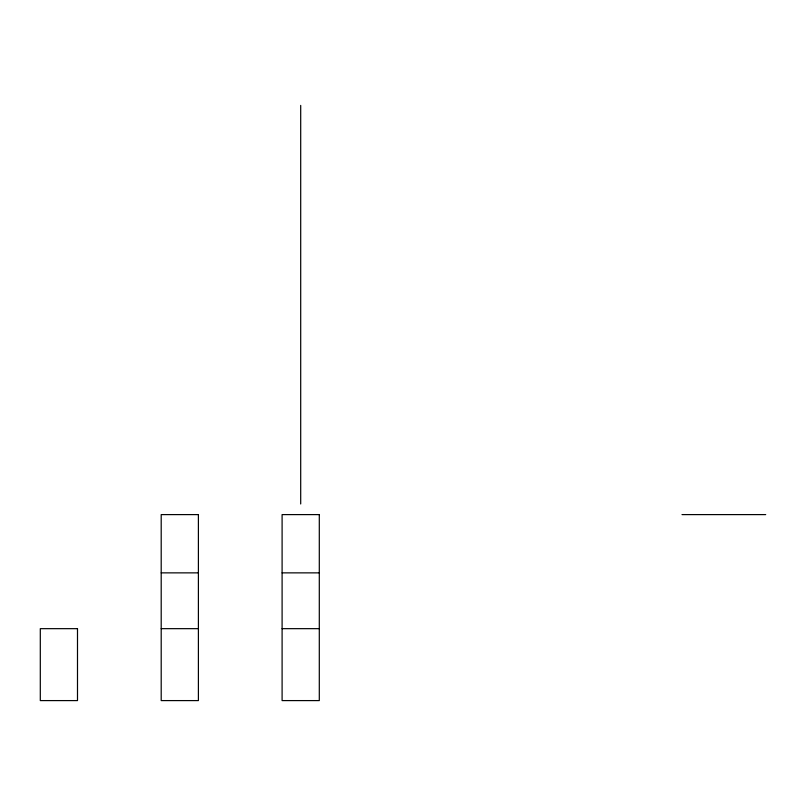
<?xml version="1.0" encoding="UTF-8"?>
<svg xmlns="http://www.w3.org/2000/svg" width="806" height="806" viewBox="0 0 806 806"><rect width="100%" height="100%" fill="white"/><g stroke="black" fill="none" stroke-linecap="round" stroke-linejoin="round"><path stroke-width="1.21" d="M681.997 514.601L765.7 514.601M161.2 572.865L198.397 572.865M282.1 572.865L319.297 572.865M161.2 628.66L198.397 628.66M282.1 628.66L319.297 628.66M300.698 105.405L300.698 503.972M198.397 514.601L161.2 514.601L161.2 700.595L198.397 700.595L198.397 514.601M319.297 514.601L282.1 514.601L282.1 700.595L319.297 700.595L319.297 514.601M77.497 628.66L40.3 628.66L40.3 700.595L77.497 700.595L77.497 628.66"/></g></svg>
